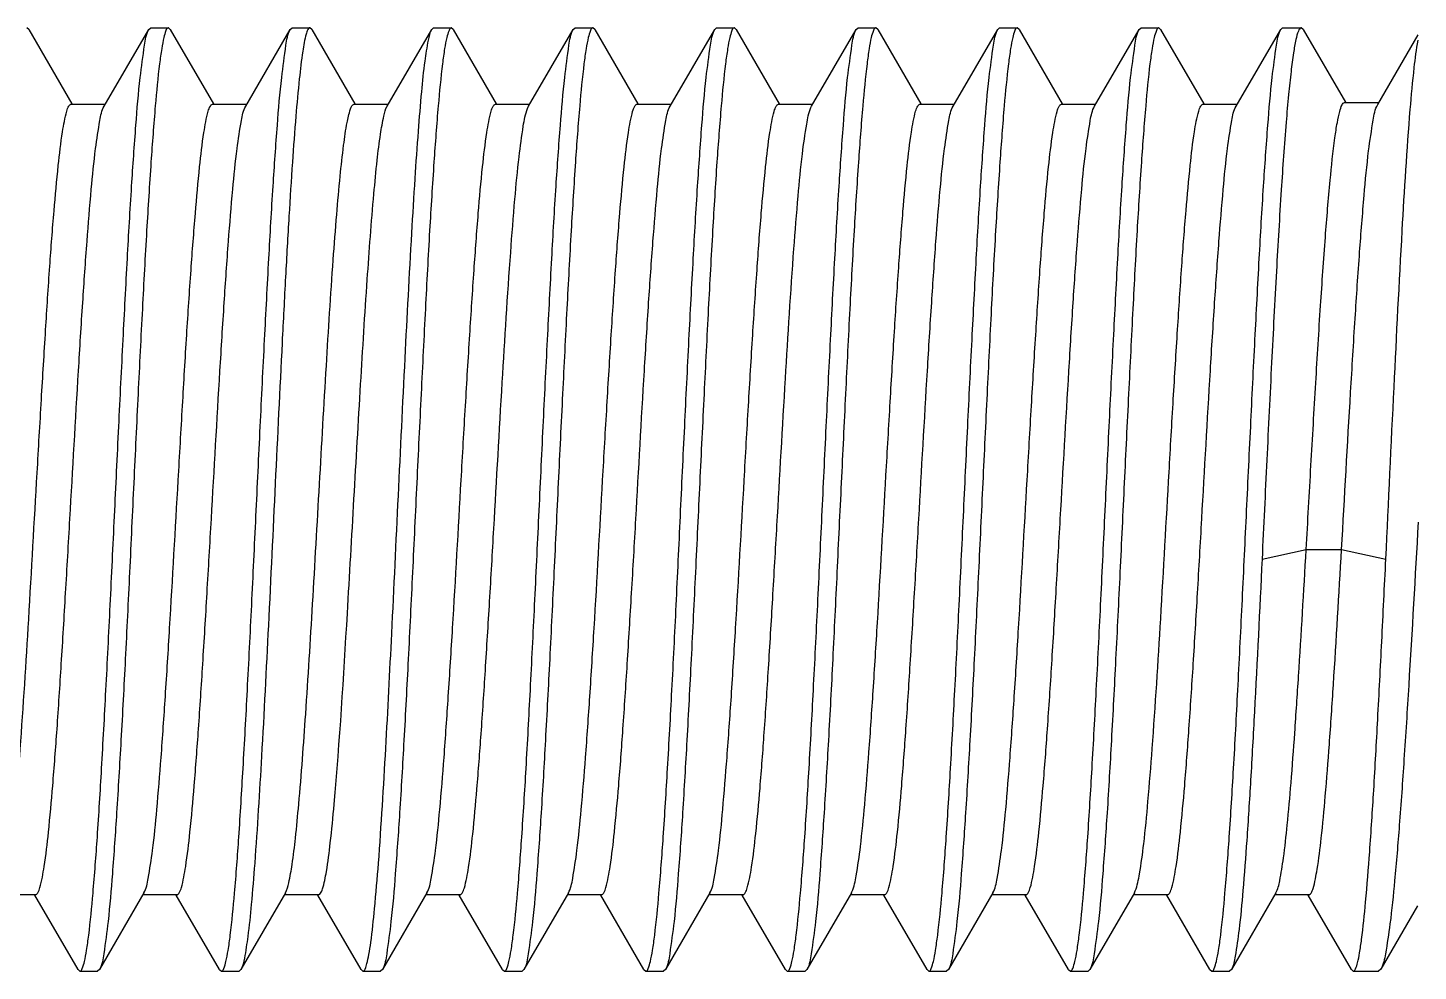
# Model space of a CAD drawing. Extents: x 27938 to 650306, y -92720 to 1524912.
# Drawn here: x 319429 to 319547.7, y 822151 to 822231.5 of the extents above; entities that cross this region are included whole.
import ezdxf

# ---------------------------------------------------------------- set-up
doc = ezdxf.new("R2010")
doc.units = 0
doc.header["$LTSCALE"] = 1000
doc.header["$MEASUREMENT"] = 0

msp = doc.modelspace()

# ---------------------------------------------------------------- linework, layer by layer
at = {"linetype": 'Continuous'}
for p, q in [((319429.09, 822231.36), (319428.93, 822231.5)), ((319429.09, 822231.36), (319432.76, 822225.01)), ((319435.53, 822224.81), (319439.34, 822231.36)), ((319439.34, 822231.36), (319439.5, 822231.5)), ((319439.5, 822231.5), (319441.01, 822231.5)), ((319439.5, 822231.5), (319441.01, 822231.5)), ((319441.01, 822231.5), (319440.99, 822231.49)), ((319441.17, 822231.36), (319441.01, 822231.5)), ((319441.17, 822231.36), (319444.85, 822225.01)), ((319447.61, 822224.81), (319451.42, 822231.36)), ((319451.42, 822231.36), (319451.58, 822231.5)), ((319451.58, 822231.5), (319453.09, 822231.5)), ((319451.58, 822231.5), (319453.09, 822231.5)), ((319453.09, 822231.5), (319453.07, 822231.49)), ((319453.25, 822231.36), (319453.09, 822231.5)), ((319453.25, 822231.36), (319456.93, 822225.01)), ((319459.69, 822224.81), (319463.5, 822231.36)), ((319463.5, 822231.36), (319463.66, 822231.5)), ((319463.66, 822231.5), (319465.17, 822231.5)), ((319463.66, 822231.5), (319465.17, 822231.5)), ((319465.17, 822231.5), (319465.15, 822231.49)), ((319465.33, 822231.36), (319465.17, 822231.5)), ((319465.33, 822231.36), (319469.01, 822225.01)), ((319471.77, 822224.81), (319475.58, 822231.36)), ((319475.58, 822231.36), (319475.74, 822231.5)), ((319475.74, 822231.5), (319477.25, 822231.5)), ((319475.74, 822231.5), (319477.25, 822231.5)), ((319477.25, 822231.5), (319477.23, 822231.49)), ((319477.41, 822231.36), (319477.25, 822231.5)), ((319477.41, 822231.36), (319481.09, 822225.01)), ((319483.85, 822224.81), (319487.66, 822231.36)), ((319487.66, 822231.36), (319487.82, 822231.5)), ((319487.82, 822231.5), (319489.34, 822231.5)), ((319487.82, 822231.5), (319489.34, 822231.5)), ((319489.34, 822231.5), (319489.31, 822231.49)), ((319489.49, 822231.36), (319489.34, 822231.5)), ((319489.49, 822231.36), (319493.17, 822225.01)), ((319495.93, 822224.81), (319499.75, 822231.36)), ((319499.75, 822231.36), (319499.9, 822231.5)), ((319499.9, 822231.5), (319501.42, 822231.5)), ((319499.9, 822231.5), (319501.42, 822231.5)), ((319501.42, 822231.5), (319501.39, 822231.49)), ((319501.58, 822231.36), (319501.42, 822231.5)), ((319501.58, 822231.36), (319505.25, 822225.01)), ((319508.02, 822224.81), (319511.83, 822231.36)), ((319511.83, 822231.36), (319511.99, 822231.5)), ((319511.99, 822231.5), (319513.5, 822231.5)), ((319511.99, 822231.5), (319513.5, 822231.5)), ((319513.5, 822231.5), (319513.48, 822231.49)), ((319513.66, 822231.36), (319513.5, 822231.5)), ((319513.66, 822231.36), (319517.34, 822225.01)), ((319520.1, 822224.81), (319523.91, 822231.36)), ((319523.91, 822231.36), (319524.07, 822231.5)), ((319524.07, 822231.5), (319525.58, 822231.5)), ((319524.07, 822231.5), (319525.58, 822231.5)), ((319525.58, 822231.5), (319525.56, 822231.49)), ((319525.74, 822231.36), (319525.58, 822231.5)), ((319525.74, 822231.36), (319529.42, 822225.01)), ((319532.18, 822224.81), (319535.99, 822231.36)), ((319535.99, 822231.36), (319536.15, 822231.5)), ((319536.15, 822231.5), (319537.74, 822231.5)), ((319536.15, 822231.5), (319537.74, 822231.5)), ((319537.74, 822231.5), (319537.72, 822231.49)), ((319537.91, 822231.35), (319537.74, 822231.5)), ((319537.91, 822231.35), (319541.51, 822225.15)), ((319544.27, 822224.94), (319547.73, 822230.89)), ((319432.69, 822224.97), (319435.62, 822224.97)), ((319444.77, 822224.97), (319447.7, 822224.97)), ((319456.86, 822224.97), (319459.78, 822224.97)), ((319468.94, 822224.97), (319471.86, 822224.97)), ((319471.68, 822224.61), (319471.77, 822224.81)), ((319481.02, 822224.97), (319483.95, 822224.97)), ((319493.1, 822224.97), (319496.03, 822224.97)), ((319495.87, 822224.68), (319495.93, 822224.81)), ((319505.18, 822224.97), (319508.11, 822224.97)), ((319517.27, 822224.97), (319520.19, 822224.97)), ((319529.35, 822224.97), (319532.27, 822224.97)), ((319541.44, 822225.11), (319544.36, 822225.11)), ((319534.4, 822186.14), (319538.17, 822186.96)), ((319538.17, 822186.96), (319541.19, 822186.96)), ((319541.19, 822186.96), (319544.97, 822186.14)), ((319499.33, 822157.64), (319499.38, 822157.73)), ((319523.5, 822157.64), (319523.57, 822157.8)), ((319429.67, 822157.48), (319426.91, 822157.48)), ((319433.3, 822151.09), (319429.6, 822157.43)), ((319438.92, 822157.64), (319435.13, 822151.09)), ((319441.75, 822157.48), (319438.83, 822157.48)), ((319445.38, 822151.09), (319441.68, 822157.43)), ((319451.01, 822157.64), (319447.21, 822151.09)), ((319453.84, 822157.48), (319450.91, 822157.48)), ((319457.46, 822151.09), (319453.77, 822157.43)), ((319463.09, 822157.64), (319459.29, 822151.09)), ((319465.92, 822157.48), (319462.99, 822157.48)), ((319469.54, 822151.09), (319465.85, 822157.43)), ((319475.17, 822157.64), (319471.37, 822151.09)), ((319478, 822157.48), (319475.07, 822157.48)), ((319481.62, 822151.09), (319477.93, 822157.43)), ((319487.25, 822157.64), (319483.45, 822151.09)), ((319490.08, 822157.48), (319487.16, 822157.48)), ((319493.71, 822151.09), (319490.01, 822157.43)), ((319499.33, 822157.64), (319495.54, 822151.09)), ((319502.16, 822157.48), (319499.24, 822157.48)), ((319505.79, 822151.09), (319502.09, 822157.43)), ((319511.41, 822157.64), (319507.62, 822151.09)), ((319514.25, 822157.48), (319511.32, 822157.48)), ((319517.87, 822151.09), (319514.18, 822157.43)), ((319523.5, 822157.64), (319519.7, 822151.09)), ((319526.33, 822157.48), (319523.4, 822157.48)), ((319529.95, 822151.09), (319526.26, 822157.43)), ((319535.58, 822157.64), (319531.78, 822151.09)), ((319538.41, 822157.48), (319535.48, 822157.48)), ((319542.03, 822151.09), (319538.34, 822157.43)), ((319547.68, 822156.54), (319544.54, 822151.13)), ((319433.3, 822151.09), (319433.45, 822150.95)), ((319433.45, 822150.95), (319434.97, 822150.95)), ((319433.45, 822150.95), (319434.97, 822150.95)), ((319433.45, 822150.95), (319433.48, 822150.95)), ((319435.13, 822151.09), (319434.97, 822150.95)), ((319445.38, 822151.09), (319445.54, 822150.95)), ((319445.54, 822150.95), (319447.05, 822150.95)), ((319445.54, 822150.95), (319447.05, 822150.95)), ((319445.54, 822150.95), (319445.56, 822150.95)), ((319447.21, 822151.09), (319447.05, 822150.95)), ((319457.46, 822151.09), (319457.62, 822150.95)), ((319457.62, 822150.95), (319459.13, 822150.95)), ((319457.62, 822150.95), (319459.13, 822150.95)), ((319457.62, 822150.95), (319457.64, 822150.95)), ((319459.29, 822151.09), (319459.13, 822150.95)), ((319469.54, 822151.09), (319469.7, 822150.95)), ((319469.7, 822150.95), (319471.21, 822150.95)), ((319469.7, 822150.95), (319471.21, 822150.95)), ((319469.7, 822150.95), (319469.72, 822150.95)), ((319471.37, 822151.09), (319471.21, 822150.95)), ((319481.62, 822151.09), (319481.78, 822150.95)), ((319481.78, 822150.95), (319483.29, 822150.95)), ((319481.78, 822150.95), (319483.29, 822150.95)), ((319481.78, 822150.95), (319481.8, 822150.95)), ((319483.45, 822151.09), (319483.29, 822150.95)), ((319493.71, 822151.09), (319493.86, 822150.95)), ((319493.86, 822150.95), (319495.38, 822150.95)), ((319493.86, 822150.95), (319495.38, 822150.95)), ((319493.86, 822150.95), (319493.89, 822150.95)), ((319495.54, 822151.09), (319495.38, 822150.95)), ((319505.79, 822151.09), (319505.95, 822150.95)), ((319505.95, 822150.95), (319507.46, 822150.95)), ((319505.95, 822150.95), (319507.46, 822150.95)), ((319505.95, 822150.95), (319505.97, 822150.95)), ((319507.62, 822151.09), (319507.46, 822150.95)), ((319517.87, 822151.09), (319518.03, 822150.95)), ((319518.03, 822150.95), (319519.54, 822150.95)), ((319518.03, 822150.95), (319519.54, 822150.95)), ((319518.03, 822150.95), (319518.05, 822150.95)), ((319519.7, 822151.09), (319519.54, 822150.95)), ((319529.95, 822151.09), (319530.11, 822150.95)), ((319530.11, 822150.95), (319531.62, 822150.95)), ((319530.11, 822150.95), (319531.62, 822150.95)), ((319530.11, 822150.95), (319530.13, 822150.95)), ((319531.78, 822151.09), (319531.62, 822150.95)), ((319542.03, 822151.09), (319542.19, 822150.95)), ((319542.19, 822150.95), (319544.33, 822150.95)), ((319542.19, 822150.95), (319544.33, 822150.95)), ((319542.19, 822150.95), (319542.21, 822150.95)), ((319544.54, 822151.13), (319544.33, 822150.95))]:
    msp.add_line(p, q, dxfattribs=at)
for points, knots in [([(319433.48, 822150.95), (319433.57, 822150.98), (319433.72, 822151.3), (319433.88, 822151.87), (319434.05, 822152.84), (319434.32, 822154.77), (319434.62, 822158.01), (319434.98, 822162.75), (319435.33, 822168.53), (319435.69, 822175.13), (319436.05, 822182.31), (319436.41, 822189.82), (319436.77, 822197.37), (319437.13, 822204.7), (319437.49, 822211.55), (319437.84, 822217.66), (319438.2, 822222.81), (319438.52, 822226.84), (319438.91, 822229.53), (319439.1, 822230.96), (319439.34, 822231.36)], [0, 0, 0, 0, 0.003607, 0.01125, 0.023199, 0.039411, 0.0841, 0.143793, 0.216365, 0.29921, 0.389343, 0.483513, 0.57832, 0.670347, 0.756272, 0.832991, 0.897743, 0.948217, 0.982646, 1, 1, 1, 1]), ([(319440.99, 822231.49), (319440.89, 822231.47), (319440.74, 822231.14), (319440.59, 822230.58), (319440.41, 822229.61), (319440.15, 822227.68), (319439.84, 822224.44), (319439.49, 822219.7), (319439.13, 822213.92), (319438.77, 822207.32), (319438.41, 822200.14), (319438.05, 822192.64), (319437.7, 822185.08), (319437.34, 822177.75), (319436.98, 822170.91), (319436.62, 822164.8), (319436.26, 822159.65), (319435.94, 822155.61), (319435.56, 822152.92), (319435.36, 822151.49), (319435.13, 822151.09)], [0, 0, 0, 0, 0.003611, 0.011257, 0.023208, 0.03942, 0.084105, 0.14379, 0.216353, 0.299192, 0.389318, 0.483476, 0.578271, 0.670286, 0.7562, 0.832918, 0.897679, 0.94817, 0.98262, 1, 1, 1, 1]), ([(319445.56, 822150.95), (319445.65, 822150.98), (319445.8, 822151.3), (319445.96, 822151.87), (319446.14, 822152.84), (319446.4, 822154.77), (319446.71, 822158.01), (319447.06, 822162.75), (319447.41, 822168.53), (319447.77, 822175.13), (319448.13, 822182.31), (319448.49, 822189.82), (319448.85, 822197.37), (319449.21, 822204.7), (319449.57, 822211.55), (319449.92, 822217.66), (319450.28, 822222.81), (319450.6, 822226.84), (319450.99, 822229.53), (319451.18, 822230.96), (319451.42, 822231.36)], [0, 0, 0, 0, 0.003607, 0.01125, 0.023198, 0.03941, 0.084098, 0.143791, 0.216363, 0.299208, 0.389341, 0.48351, 0.578318, 0.670346, 0.756271, 0.83299, 0.897743, 0.948217, 0.982646, 1, 1, 1, 1]), ([(319453.07, 822231.49), (319453, 822231.48), (319452.87, 822231.27), (319452.66, 822230.63), (319452.42, 822229.19), (319452.15, 822226.88), (319451.86, 822223.71), (319451.58, 822219.8), (319451.29, 822215.22), (319451, 822210.09), (319450.61, 822202.49), (319450.13, 822192.57), (319449.57, 822180.79), (319449.02, 822169.98), (319448.6, 822163.22), (319448.38, 822160.17)], [0, 0, 0, 0, 0.002964, 0.008737, 0.029566, 0.062647, 0.107305, 0.162537, 0.227082, 0.299454, 0.377979, 0.546128, 0.716059, 0.872129, 1, 1, 1, 1]), ([(319458.95, 822160.17), (319459.43, 822166.7), (319459.96, 822177.16), (319460.65, 822191.54), (319461.2, 822202.93), (319461.67, 822211.96), (319462.06, 822218.43), (319462.34, 822222.45), (319462.61, 822225.79), (319462.87, 822228.39), (319463.16, 822230.15), (319463.34, 822231.08), (319463.5, 822231.36)], [0, 0, 0, 0, 0.275142, 0.440178, 0.604823, 0.754782, 0.820106, 0.877048, 0.924377, 0.961083, 0.986411, 1, 1, 1, 1]), ([(319465.15, 822231.49), (319465.06, 822231.47), (319464.91, 822231.14), (319464.75, 822230.58), (319464.57, 822229.61), (319464.31, 822227.68), (319464, 822224.44), (319463.65, 822219.7), (319463.29, 822213.92), (319462.94, 822207.32), (319462.58, 822200.14), (319462.22, 822192.64), (319461.86, 822185.08), (319461.5, 822177.75), (319461.14, 822170.91), (319460.79, 822164.8), (319460.42, 822159.65), (319460.1, 822155.61), (319459.72, 822152.92), (319459.52, 822151.49), (319459.29, 822151.09)], [0, 0, 0, 0, 0.003611, 0.011258, 0.023209, 0.039422, 0.084108, 0.143794, 0.216356, 0.299189, 0.389308, 0.483464, 0.57826, 0.670281, 0.756203, 0.832923, 0.897683, 0.948172, 0.982621, 1, 1, 1, 1]), ([(319469.72, 822150.95), (319469.82, 822150.98), (319469.97, 822151.3), (319470.12, 822151.87), (319470.3, 822152.84), (319470.56, 822154.77), (319470.87, 822158.01), (319471.22, 822162.75), (319471.58, 822168.53), (319471.93, 822175.13), (319472.29, 822182.31), (319472.65, 822189.82), (319473.01, 822197.37), (319473.37, 822204.7), (319473.73, 822211.55), (319474.08, 822217.66), (319474.45, 822222.81), (319474.77, 822226.84), (319475.15, 822229.53), (319475.35, 822230.96), (319475.58, 822231.36)], [0, 0, 0, 0, 0.003606, 0.011248, 0.023195, 0.039405, 0.08409, 0.14378, 0.216352, 0.299204, 0.389345, 0.483519, 0.578326, 0.67035, 0.756268, 0.832985, 0.897739, 0.948216, 0.982646, 1, 1, 1, 1]), ([(319477.23, 822231.49), (319477.14, 822231.47), (319476.99, 822231.14), (319476.83, 822230.58), (319476.65, 822229.61), (319476.39, 822227.68), (319476.08, 822224.44), (319475.73, 822219.7), (319475.38, 822213.92), (319475.02, 822207.32), (319474.66, 822200.14), (319474.3, 822192.64), (319473.94, 822185.08), (319473.58, 822177.75), (319473.22, 822170.91), (319472.87, 822164.8), (319472.51, 822159.65), (319472.19, 822155.61), (319471.8, 822152.92), (319471.61, 822151.49), (319471.37, 822151.09)], [0, 0, 0, 0, 0.003611, 0.011258, 0.023209, 0.039423, 0.08411, 0.143796, 0.216358, 0.299191, 0.38931, 0.483466, 0.578262, 0.670283, 0.756204, 0.832924, 0.897683, 0.948172, 0.982621, 1, 1, 1, 1]), ([(319481.8, 822150.95), (319481.9, 822150.98), (319482.05, 822151.3), (319482.2, 822151.87), (319482.38, 822152.84), (319482.64, 822154.77), (319482.95, 822158.01), (319483.3, 822162.75), (319483.66, 822168.53), (319484.02, 822175.13), (319484.38, 822182.31), (319484.73, 822189.82), (319485.09, 822197.37), (319485.45, 822204.7), (319485.81, 822211.55), (319486.17, 822217.66), (319486.53, 822222.81), (319486.85, 822226.84), (319487.23, 822229.53), (319487.43, 822230.96), (319487.66, 822231.36)], [0, 0, 0, 0, 0.003606, 0.011248, 0.023195, 0.039405, 0.08409, 0.14378, 0.216352, 0.299203, 0.389344, 0.483517, 0.578325, 0.670349, 0.756267, 0.832984, 0.897738, 0.948215, 0.982646, 1, 1, 1, 1]), ([(319489.31, 822231.49), (319489.22, 822231.47), (319489.07, 822231.14), (319488.91, 822230.58), (319488.74, 822229.61), (319488.47, 822227.68), (319488.17, 822224.44), (319487.81, 822219.7), (319487.46, 822213.92), (319487.1, 822207.32), (319486.74, 822200.14), (319486.38, 822192.64), (319486.02, 822185.08), (319485.66, 822177.75), (319485.3, 822170.91), (319484.95, 822164.8), (319484.59, 822159.65), (319484.27, 822155.61), (319483.88, 822152.92), (319483.69, 822151.49), (319483.45, 822151.09)], [0, 0, 0, 0, 0.003611, 0.011259, 0.02321, 0.039423, 0.084111, 0.143798, 0.21636, 0.299193, 0.389312, 0.483468, 0.578264, 0.670284, 0.756205, 0.832924, 0.897684, 0.948172, 0.982621, 1, 1, 1, 1]), ([(319493.89, 822150.95), (319493.98, 822150.98), (319494.13, 822151.3), (319494.29, 822151.87), (319494.46, 822152.84), (319494.72, 822154.77), (319495.03, 822158.01), (319495.39, 822162.75), (319495.74, 822168.53), (319496.1, 822175.13), (319496.46, 822182.31), (319496.82, 822189.82), (319497.18, 822197.37), (319497.54, 822204.7), (319497.9, 822211.55), (319498.25, 822217.66), (319498.61, 822222.81), (319498.93, 822226.84), (319499.31, 822229.53), (319499.51, 822230.96), (319499.75, 822231.36)], [0, 0, 0, 0, 0.003606, 0.011248, 0.023195, 0.039405, 0.08409, 0.143779, 0.216351, 0.299203, 0.389343, 0.483516, 0.578323, 0.670348, 0.756266, 0.832984, 0.897738, 0.948215, 0.982646, 1, 1, 1, 1]), ([(319501.39, 822231.49), (319501.3, 822231.47), (319501.15, 822231.14), (319500.99, 822230.58), (319500.82, 822229.61), (319500.56, 822227.68), (319500.25, 822224.44), (319499.9, 822219.69), (319499.54, 822213.92), (319499.18, 822207.32), (319498.82, 822200.14), (319498.46, 822192.64), (319498.1, 822185.08), (319497.75, 822177.75), (319497.39, 822170.91), (319497.03, 822164.79), (319496.67, 822159.65), (319496.35, 822155.61), (319495.97, 822152.92), (319495.77, 822151.49), (319495.54, 822151.09)], [0, 0, 0, 0, 0.003612, 0.011261, 0.023213, 0.039428, 0.084118, 0.143807, 0.216371, 0.299205, 0.389325, 0.48348, 0.578274, 0.670292, 0.75621, 0.832928, 0.897687, 0.948173, 0.982621, 1, 1, 1, 1]), ([(319505.97, 822150.95), (319506.06, 822150.98), (319506.21, 822151.3), (319506.37, 822151.87), (319506.54, 822152.84), (319506.81, 822154.77), (319507.12, 822158.01), (319507.47, 822162.75), (319507.82, 822168.53), (319508.18, 822175.13), (319508.54, 822182.31), (319508.9, 822189.82), (319509.26, 822197.37), (319509.62, 822204.7), (319509.98, 822211.55), (319510.33, 822217.66), (319510.69, 822222.81), (319511.01, 822226.84), (319511.4, 822229.53), (319511.59, 822230.96), (319511.83, 822231.36)], [0, 0, 0, 0, 0.003606, 0.011247, 0.023194, 0.039403, 0.084087, 0.143776, 0.216347, 0.299198, 0.389337, 0.483508, 0.578316, 0.670341, 0.75626, 0.832979, 0.897735, 0.948214, 0.982645, 1, 1, 1, 1]), ([(319513.48, 822231.49), (319513.38, 822231.47), (319513.23, 822231.14), (319513.08, 822230.58), (319512.9, 822229.61), (319512.64, 822227.68), (319512.33, 822224.44), (319511.98, 822219.69), (319511.62, 822213.92), (319511.26, 822207.32), (319510.91, 822200.14), (319510.55, 822192.64), (319510.19, 822185.08), (319509.83, 822177.75), (319509.47, 822170.91), (319509.11, 822164.79), (319508.75, 822159.65), (319508.43, 822155.61), (319508.05, 822152.92), (319507.85, 822151.49), (319507.62, 822151.09)], [0, 0, 0, 0, 0.003612, 0.011261, 0.023214, 0.039428, 0.084119, 0.143809, 0.216373, 0.299207, 0.389327, 0.483482, 0.578276, 0.670293, 0.756211, 0.832929, 0.897687, 0.948174, 0.982621, 1, 1, 1, 1]), ([(319518.05, 822150.95), (319518.14, 822150.98), (319518.29, 822151.3), (319518.45, 822151.87), (319518.63, 822152.84), (319518.89, 822154.77), (319519.2, 822158.01), (319519.55, 822162.75), (319519.9, 822168.53), (319520.26, 822175.13), (319520.62, 822182.31), (319520.98, 822189.82), (319521.34, 822197.37), (319521.7, 822204.7), (319522.06, 822211.55), (319522.41, 822217.66), (319522.77, 822222.81), (319523.09, 822226.84), (319523.48, 822229.53), (319523.67, 822230.96), (319523.91, 822231.36)], [0, 0, 0, 0, 0.003606, 0.011247, 0.023193, 0.039403, 0.084087, 0.143775, 0.216347, 0.299197, 0.389335, 0.483507, 0.578314, 0.670339, 0.756259, 0.832978, 0.897734, 0.948214, 0.982645, 1, 1, 1, 1]), ([(319525.56, 822231.49), (319525.46, 822231.47), (319525.31, 822231.14), (319525.16, 822230.58), (319524.98, 822229.61), (319524.72, 822227.68), (319524.41, 822224.44), (319524.06, 822219.69), (319523.7, 822213.92), (319523.35, 822207.32), (319522.99, 822200.14), (319522.63, 822192.64), (319522.27, 822185.08), (319521.91, 822177.75), (319521.55, 822170.91), (319521.2, 822164.79), (319520.83, 822159.65), (319520.51, 822155.61), (319520.13, 822152.92), (319519.93, 822151.49), (319519.7, 822151.09)], [0, 0, 0, 0, 0.003613, 0.011261, 0.023214, 0.039429, 0.08412, 0.143811, 0.216375, 0.299209, 0.389329, 0.483484, 0.578278, 0.670294, 0.756212, 0.83293, 0.897688, 0.948174, 0.982621, 1, 1, 1, 1]), ([(319530.13, 822150.95), (319530.22, 822150.98), (319530.38, 822151.3), (319530.53, 822151.87), (319530.71, 822152.84), (319530.97, 822154.77), (319531.28, 822158.01), (319531.63, 822162.75), (319531.99, 822168.53), (319532.34, 822175.13), (319532.7, 822182.31), (319533.06, 822189.82), (319533.42, 822197.37), (319533.78, 822204.7), (319534.14, 822211.55), (319534.49, 822217.66), (319534.86, 822222.81), (319535.18, 822226.84), (319535.56, 822229.53), (319535.76, 822230.96), (319535.99, 822231.36)], [0, 0, 0, 0, 0.003606, 0.011247, 0.023193, 0.039403, 0.084086, 0.143774, 0.216346, 0.299196, 0.389334, 0.483505, 0.578313, 0.670338, 0.756258, 0.832977, 0.897733, 0.948213, 0.982645, 1, 1, 1, 1]), ([(319537.72, 822231.49), (319537.6, 822231.47), (319537.43, 822231.07), (319537.25, 822230.39), (319537.05, 822229.21), (319536.85, 822227.65), (319536.64, 822225.67), (319536.35, 822222.3), (319536, 822217.28), (319535.6, 822210.44), (319535.2, 822202.75), (319534.8, 822194.56), (319534.53, 822188.96), (319534.4, 822186.14)], [0, 0, 0, 0, 0.00759, 0.023989, 0.049698, 0.084571, 0.128273, 0.180348, 0.307263, 0.459782, 0.631209, 0.813963, 1, 1, 1, 1]), ([(319544.97, 822186.14), (319545.2, 822191.02), (319545.64, 822200.38), (319546.29, 822213.17), (319546.84, 822222.28), (319547.33, 822227.69), (319547.58, 822229.66), (319547.73, 822230.43)], [0, 0, 0, 0, 0.33063, 0.632635, 0.865973, 0.946815, 1, 1, 1, 1]), ([(319426.91, 822157.78), (319427.1, 822158.24), (319427.35, 822159.59), (319427.7, 822162.12), (319428.03, 822165.69), (319428.54, 822172.08), (319429.12, 822181.46), (319429.68, 822191.41), (319430.16, 822199.65), (319430.51, 822205.53), (319430.86, 822210.91), (319431.21, 822215.59), (319431.56, 822219.43), (319431.89, 822222.24), (319432.2, 822223.98), (319432.44, 822224.74), (319432.62, 822224.97), (319432.69, 822224.97)], [0, 0, 0, 0, 0.021934, 0.060252, 0.1138, 0.180755, 0.345177, 0.530709, 0.623344, 0.711545, 0.792219, 0.862544, 0.920069, 0.962821, 0.989426, 0.996537, 1, 1, 1, 1]), ([(319429.67, 822157.48), (319429.75, 822157.48), (319429.93, 822157.71), (319430.17, 822158.49), (319430.49, 822160.27), (319430.82, 822163.15), (319431.17, 822167.08), (319431.53, 822171.86), (319431.88, 822177.34), (319432.24, 822183.32), (319432.72, 822191.67), (319433.19, 822199.94), (319433.68, 822207.84), (319434.03, 822213.01), (319434.39, 822217.39), (319434.72, 822220.84), (319435.09, 822223.19), (319435.31, 822224.44), (319435.53, 822224.81)], [0, 0, 0, 0, 0.003515, 0.010772, 0.03795, 0.08161, 0.140308, 0.211978, 0.294061, 0.383612, 0.477415, 0.664253, 0.750571, 0.827951, 0.893624, 0.945254, 0.981055, 1, 1, 1, 1]), ([(319438.92, 822157.64), (319439.14, 822158.01), (319439.36, 822159.26), (319439.73, 822161.61), (319440.06, 822165.07), (319440.42, 822169.45), (319440.77, 822174.62), (319441.26, 822182.51), (319441.73, 822190.79), (319442.21, 822199.13), (319442.56, 822205.11), (319442.92, 822210.59), (319443.28, 822215.37), (319443.63, 822219.3), (319443.96, 822222.18), (319444.28, 822223.96), (319444.52, 822224.74), (319444.7, 822224.97), (319444.77, 822224.97)], [0, 0, 0, 0, 0.018976, 0.054803, 0.106453, 0.172139, 0.249526, 0.335844, 0.522668, 0.616459, 0.705997, 0.788066, 0.859722, 0.918409, 0.962059, 0.989231, 0.996484, 1, 1, 1, 1]), ([(319441.75, 822157.48), (319441.83, 822157.48), (319442.01, 822157.71), (319442.25, 822158.49), (319442.57, 822160.27), (319442.9, 822163.15), (319443.25, 822167.08), (319443.61, 822171.86), (319443.96, 822177.34), (319444.32, 822183.32), (319444.8, 822191.67), (319445.27, 822199.94), (319445.76, 822207.84), (319446.11, 822213.01), (319446.47, 822217.39), (319446.8, 822220.84), (319447.17, 822223.19), (319447.39, 822224.44), (319447.61, 822224.81)], [0, 0, 0, 0, 0.003517, 0.010771, 0.037949, 0.081609, 0.140308, 0.211979, 0.294062, 0.383613, 0.477416, 0.664254, 0.750571, 0.827951, 0.893623, 0.945253, 0.981055, 1, 1, 1, 1]), ([(319452.14, 822165.2), (319452.37, 822167.77), (319452.79, 822173.47), (319453.35, 822182.58), (319453.91, 822192.49), (319454.47, 822202.29), (319454.95, 822209.97), (319455.36, 822215.36), (319455.65, 822218.63), (319455.93, 822221.21), (319456.21, 822223.22), (319456.45, 822224.25), (319456.69, 822224.97), (319456.86, 822224.97)], [0, 0, 0, 0, 0.128499, 0.285338, 0.455997, 0.624629, 0.775582, 0.839957, 0.89488, 0.939089, 0.971598, 0.991791, 1, 1, 1, 1]), ([(319455.16, 822165.2), (319455.65, 822170.63), (319456.17, 822179.33), (319456.86, 822191.29), (319457.4, 822200.8), (319457.94, 822209.48), (319458.41, 822215.85), (319458.81, 822219.98), (319459.07, 822222.2), (319459.35, 822223.74), (319459.54, 822224.55), (319459.69, 822224.81)], [0, 0, 0, 0, 0.273163, 0.437049, 0.600835, 0.7505, 0.873256, 0.921165, 0.958687, 0.985083, 1, 1, 1, 1]), ([(319463.09, 822157.64), (319463.3, 822158.01), (319463.53, 822159.26), (319463.89, 822161.61), (319464.22, 822165.07), (319464.58, 822169.45), (319464.93, 822174.62), (319465.43, 822182.51), (319465.89, 822190.79), (319466.37, 822199.13), (319466.73, 822205.11), (319467.09, 822210.59), (319467.44, 822215.37), (319467.79, 822219.3), (319468.12, 822222.18), (319468.44, 822223.96), (319468.68, 822224.74), (319468.86, 822224.97), (319468.94, 822224.97)], [0, 0, 0, 0, 0.018976, 0.054803, 0.106453, 0.172139, 0.249526, 0.335844, 0.522668, 0.61646, 0.705997, 0.788066, 0.859722, 0.918409, 0.962059, 0.989231, 0.996485, 1, 1, 1, 1]), ([(319465.92, 822157.48), (319466, 822157.48), (319466.17, 822157.7), (319466.41, 822158.46), (319466.72, 822160.18), (319467.05, 822162.98), (319467.39, 822166.79), (319467.74, 822171.44), (319468.09, 822176.78), (319468.45, 822182.63), (319468.92, 822190.84), (319469.48, 822200.77), (319470.06, 822210.14), (319470.56, 822216.56), (319470.9, 822220.16), (319471.24, 822222.75), (319471.49, 822224.13), (319471.68, 822224.61)], [0, 0, 0, 0, 0.003449, 0.010513, 0.036944, 0.079419, 0.136588, 0.206502, 0.286746, 0.374534, 0.46681, 0.651938, 0.816574, 0.883918, 0.938051, 0.977142, 1, 1, 1, 1]), ([(319475.17, 822157.64), (319475.38, 822158.01), (319475.61, 822159.26), (319475.97, 822161.61), (319476.3, 822165.07), (319476.66, 822169.45), (319477.02, 822174.62), (319477.51, 822182.51), (319477.97, 822190.79), (319478.45, 822199.13), (319478.81, 822205.11), (319479.17, 822210.59), (319479.52, 822215.37), (319479.88, 822219.3), (319480.2, 822222.18), (319480.53, 822223.96), (319480.76, 822224.74), (319480.94, 822224.97), (319481.02, 822224.97)], [0, 0, 0, 0, 0.018976, 0.054804, 0.106454, 0.17214, 0.249527, 0.335846, 0.522669, 0.61646, 0.705997, 0.788065, 0.859721, 0.918408, 0.962058, 0.98923, 0.996485, 1, 1, 1, 1]), ([(319478, 822157.48), (319478.08, 822157.48), (319478.26, 822157.71), (319478.49, 822158.49), (319478.82, 822160.27), (319479.14, 822163.15), (319479.5, 822167.08), (319479.85, 822171.86), (319480.21, 822177.34), (319480.57, 822183.32), (319481.05, 822191.67), (319481.51, 822199.94), (319482, 822207.84), (319482.36, 822213.01), (319482.72, 822217.39), (319483.05, 822220.84), (319483.41, 822223.19), (319483.64, 822224.44), (319483.85, 822224.81)], [0, 0, 0, 0, 0.003514, 0.010772, 0.03795, 0.081609, 0.140308, 0.211978, 0.294061, 0.383612, 0.477416, 0.664254, 0.750572, 0.827952, 0.893624, 0.945254, 0.981055, 1, 1, 1, 1]), ([(319487.25, 822157.64), (319487.47, 822158.01), (319487.69, 822159.26), (319488.06, 822161.61), (319488.38, 822165.07), (319488.74, 822169.45), (319489.1, 822174.62), (319489.59, 822182.51), (319490.06, 822190.79), (319490.53, 822199.13), (319490.89, 822205.11), (319491.25, 822210.59), (319491.6, 822215.37), (319491.96, 822219.3), (319492.29, 822222.18), (319492.61, 822223.96), (319492.85, 822224.74), (319493.02, 822224.97), (319493.1, 822224.97)], [0, 0, 0, 0, 0.018976, 0.054803, 0.106453, 0.172138, 0.249526, 0.335844, 0.522669, 0.61646, 0.705998, 0.788066, 0.859722, 0.918409, 0.962059, 0.98923, 0.996485, 1, 1, 1, 1]), ([(319490.08, 822157.48), (319490.16, 822157.48), (319490.33, 822157.71), (319490.57, 822158.47), (319490.89, 822160.21), (319491.21, 822163.03), (319491.57, 822166.88), (319491.91, 822171.57), (319492.27, 822176.96), (319492.62, 822182.85), (319493.1, 822191.11), (319493.66, 822201.07), (319494.24, 822210.44), (319494.75, 822216.83), (319495.08, 822220.39), (319495.44, 822222.9), (319495.68, 822224.24), (319495.87, 822224.68)], [0, 0, 0, 0, 0.00347, 0.010595, 0.037262, 0.080112, 0.137764, 0.208234, 0.289061, 0.377407, 0.470169, 0.655842, 0.820187, 0.887004, 0.940345, 0.978392, 1, 1, 1, 1]), ([(319499.38, 822157.73), (319499.58, 822158.16), (319499.82, 822159.47), (319500.17, 822161.94), (319500.5, 822165.47), (319500.86, 822169.9), (319501.21, 822175.09), (319501.7, 822182.97), (319502.16, 822191.2), (319502.64, 822199.47), (319502.99, 822205.39), (319503.35, 822210.8), (319503.7, 822215.52), (319504.05, 822219.38), (319504.37, 822222.22), (319504.69, 822223.98), (319504.93, 822224.74), (319505.11, 822224.97), (319505.18, 822224.97)], [0, 0, 0, 0, 0.020929, 0.058407, 0.111315, 0.177843, 0.255662, 0.342027, 0.527997, 0.621023, 0.709674, 0.790819, 0.861592, 0.91951, 0.962564, 0.989361, 0.996518, 1, 1, 1, 1]), ([(319502.16, 822157.48), (319502.24, 822157.48), (319502.42, 822157.71), (319502.66, 822158.49), (319502.98, 822160.27), (319503.31, 822163.15), (319503.66, 822167.08), (319504.02, 822171.86), (319504.37, 822177.34), (319504.73, 822183.32), (319505.21, 822191.67), (319505.68, 822199.94), (319506.17, 822207.84), (319506.52, 822213.01), (319506.88, 822217.39), (319507.21, 822220.84), (319507.58, 822223.19), (319507.8, 822224.44), (319508.02, 822224.81)], [0, 0, 0, 0, 0.003515, 0.010772, 0.03795, 0.081609, 0.140308, 0.211978, 0.294061, 0.383613, 0.477416, 0.664254, 0.750572, 0.827952, 0.893624, 0.945254, 0.981055, 1, 1, 1, 1]), ([(319511.41, 822157.64), (319511.63, 822158.01), (319511.85, 822159.26), (319512.22, 822161.61), (319512.55, 822165.07), (319512.91, 822169.45), (319513.26, 822174.62), (319513.75, 822182.51), (319514.22, 822190.79), (319514.7, 822199.13), (319515.06, 822205.11), (319515.41, 822210.59), (319515.77, 822215.37), (319516.12, 822219.3), (319516.45, 822222.18), (319516.77, 822223.96), (319517.01, 822224.74), (319517.19, 822224.97), (319517.27, 822224.97)], [0, 0, 0, 0, 0.018976, 0.054803, 0.106453, 0.172138, 0.249526, 0.335844, 0.522669, 0.61646, 0.705998, 0.788066, 0.859722, 0.918408, 0.962058, 0.98923, 0.996486, 1, 1, 1, 1]), ([(319514.25, 822157.48), (319514.32, 822157.48), (319514.5, 822157.71), (319514.74, 822158.49), (319515.06, 822160.27), (319515.39, 822163.15), (319515.74, 822167.08), (319516.1, 822171.86), (319516.46, 822177.34), (319516.81, 822183.32), (319517.29, 822191.67), (319517.76, 822199.94), (319518.25, 822207.84), (319518.6, 822213.01), (319518.96, 822217.39), (319519.29, 822220.84), (319519.66, 822223.19), (319519.88, 822224.44), (319520.1, 822224.81)], [0, 0, 0, 0, 0.003516, 0.010772, 0.03795, 0.08161, 0.140309, 0.211979, 0.294062, 0.383613, 0.477415, 0.664252, 0.75057, 0.82795, 0.893623, 0.945253, 0.981055, 1, 1, 1, 1]), ([(319523.57, 822157.8), (319523.76, 822158.26), (319524.01, 822159.62), (319524.36, 822162.16), (319524.69, 822165.74), (319525.2, 822172.14), (319525.78, 822181.52), (319526.34, 822191.47), (319526.81, 822199.7), (319527.17, 822205.57), (319527.52, 822210.94), (319527.87, 822215.61), (319528.22, 822219.44), (319528.54, 822222.25), (319528.86, 822223.99), (319529.1, 822224.74), (319529.27, 822224.97), (319529.35, 822224.97)], [0, 0, 0, 0, 0.022184, 0.060712, 0.114419, 0.181479, 0.345959, 0.531381, 0.623919, 0.712007, 0.792565, 0.862779, 0.920208, 0.962885, 0.989443, 0.996539, 1, 1, 1, 1]), ([(319526.33, 822157.48), (319526.41, 822157.48), (319526.58, 822157.71), (319526.82, 822158.49), (319527.14, 822160.27), (319527.47, 822163.15), (319527.83, 822167.08), (319528.18, 822171.86), (319528.54, 822177.34), (319528.9, 822183.32), (319529.37, 822191.67), (319529.84, 822199.94), (319530.33, 822207.84), (319530.69, 822213.01), (319531.05, 822217.39), (319531.37, 822220.84), (319531.74, 822223.19), (319531.96, 822224.44), (319532.18, 822224.81)], [0, 0, 0, 0, 0.003515, 0.010772, 0.037949, 0.081609, 0.140307, 0.211978, 0.294061, 0.383613, 0.477416, 0.664254, 0.750572, 0.827952, 0.893624, 0.945254, 0.981055, 1, 1, 1, 1]), ([(319538.17, 822186.96), (319538.3, 822189.35), (319538.57, 822194.09), (319538.97, 822201.03), (319539.37, 822207.53), (319539.77, 822213.3), (319540.16, 822218.07), (319540.5, 822221.34), (319540.79, 822223.29), (319541, 822224.25), (319541.15, 822224.8), (319541.35, 822225.11), (319541.44, 822225.11)], [0, 0, 0, 0, 0.187168, 0.370928, 0.54308, 0.695912, 0.822629, 0.917653, 0.951962, 0.977016, 0.992738, 1, 1, 1, 1]), ([(319541.19, 822186.96), (319541.44, 822191.44), (319541.81, 822198.01), (319542.33, 822206.48), (319542.7, 822212.08), (319543.08, 822216.85), (319543.42, 822220.62), (319543.81, 822223.18), (319544.04, 822224.55), (319544.27, 822224.94)], [0, 0, 0, 0, 0.352462, 0.517837, 0.667078, 0.794284, 0.894462, 0.96378, 1, 1, 1, 1]), ([(319547.73, 822189.28), (319547.47, 822184.63), (319547.08, 822177.88), (319546.54, 822169.26), (319546.15, 822163.7), (319545.76, 822159.02), (319545.4, 822155.35), (319545.01, 822152.85), (319544.77, 822151.52), (319544.54, 822151.13)], [0, 0, 0, 0, 0.364296, 0.529536, 0.676394, 0.800243, 0.897208, 0.964341, 1, 1, 1, 1]), ([(319535.58, 822157.64), (319535.76, 822157.95), (319535.97, 822158.97), (319536.29, 822160.89), (319536.58, 822163.69), (319536.9, 822167.25), (319537.21, 822171.49), (319537.65, 822178.14), (319537.96, 822183.36), (319538.17, 822186.96)], [0, 0, 0, 0, 0.036595, 0.103597, 0.199643, 0.322176, 0.467814, 0.632462, 1, 1, 1, 1]), ([(319538.41, 822157.48), (319538.48, 822157.48), (319538.65, 822157.68), (319538.88, 822158.39), (319539.18, 822160), (319539.5, 822162.61), (319539.83, 822166.17), (319540.17, 822170.54), (319540.64, 822177.56), (319540.96, 822183.11), (319541.19, 822186.96)], [0, 0, 0, 0, 0.007446, 0.022456, 0.078431, 0.168451, 0.289886, 0.438909, 0.610718, 1, 1, 1, 1]), ([(319534.4, 822186.14), (319534.19, 822181.79), (319533.88, 822175.5), (319533.44, 822167.49), (319533.12, 822162.4), (319532.8, 822158.15), (319532.5, 822154.84), (319532.17, 822152.61), (319531.98, 822151.43), (319531.78, 822151.09)], [0, 0, 0, 0, 0.371283, 0.537217, 0.683502, 0.805941, 0.901057, 0.966223, 1, 1, 1, 1]), ([(319542.21, 822150.95), (319542.3, 822150.97), (319542.44, 822151.26), (319542.59, 822151.76), (319542.75, 822152.62), (319543, 822154.34), (319543.29, 822157.22), (319543.62, 822161.47), (319543.96, 822166.67), (319544.29, 822172.65), (319544.63, 822179.23), (319544.85, 822183.79), (319544.97, 822186.14)], [0, 0, 0, 0, 0.007495, 0.02305, 0.047285, 0.080154, 0.170897, 0.292587, 0.441411, 0.612652, 0.800854, 1, 1, 1, 1]), ([(319451.01, 822157.64), (319451.16, 822157.9), (319451.35, 822158.73), (319451.63, 822160.28), (319451.89, 822162.53), (319452.06, 822164.24), (319452.14, 822165.2)], [0, 0, 0, 0, 0.117636, 0.32586, 0.622078, 1, 1, 1, 1]), ([(319453.84, 822157.48), (319453.91, 822157.48), (319454.07, 822157.66), (319454.29, 822158.31), (319454.58, 822159.78), (319454.88, 822162.18), (319455.07, 822164.1), (319455.16, 822165.2)], [0, 0, 0, 0, 0.026262, 0.07815, 0.270743, 0.58079, 1, 1, 1, 1]), ([(319448.38, 822160.17), (319448.29, 822159), (319448.12, 822156.92), (319447.85, 822154.2), (319447.56, 822152.35), (319447.38, 822151.38), (319447.21, 822151.09)], [0, 0, 0, 0, 0.385275, 0.684175, 0.890131, 1, 1, 1, 1]), ([(319457.64, 822150.95), (319457.72, 822150.97), (319457.86, 822151.23), (319457.99, 822151.68), (319458.15, 822152.46), (319458.39, 822154.01), (319458.66, 822156.62), (319458.85, 822158.88), (319458.95, 822160.17)], [0, 0, 0, 0, 0.026065, 0.079236, 0.161849, 0.273851, 0.583482, 1, 1, 1, 1])]:
    msp.add_open_spline(points, degree=3, knots=knots, dxfattribs=at)

doc.saveas('drawing.dxf')
